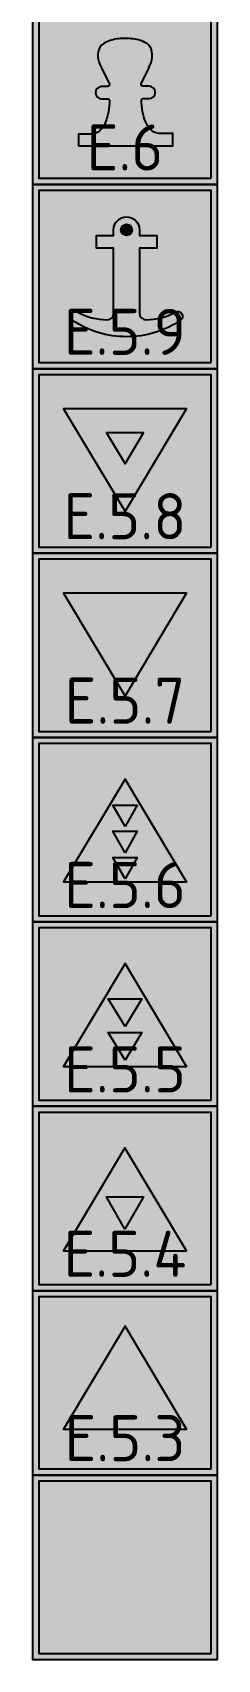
# Model space of a CAD drawing. Header units: metres. Extents: x -13 to 18, y 0 to 1289.
# Drawn here: x -5 to 5, y 930 to 1018.2 of the extents above; entities that cross this region are included whole.
import ezdxf
from ezdxf.enums import TextEntityAlignment as Align

# ---------------------------------------------------------------- set-up
doc = ezdxf.new("R2010")
doc.units = ezdxf.units.M
doc.styles.add('NLCS-ISO', font='NLCS-ISO.ttf')
doc.styles.add('Times New Roman', font='timesbd.ttf')

# ---------------------------------------------------------------- blocks, each defined once
blk = doc.blocks.new('SVV-VERKEERSTEKEN_E5_3-SO')
h = blk.add_hatch(color=7)
h.dxf.hatch_style = 1
h.paths.add_polyline_path([(5, 0), (5, 10), (-5, 10), (-5, 0)])
h = blk.add_hatch(color=146)
h.dxf.hatch_style = 1
h.paths.add_polyline_path([(4.670000000000016, 0.3300000000000125), (4.670000000000016, 9.669999999999987), (-4.670000000000016, 9.669999999999987), (-4.670000000000016, 0.3300000000000125)])
at = {"color": 146}
blk.add_lwpolyline([(5, 0), (5, 10), (-5, 10), (-5, 0)], close=True, dxfattribs=at)
at = {"color": 7}
blk.add_lwpolyline([(4.670000000000016, 0.3300000000000125), (4.670000000000016, 9.669999999999987), (-4.670000000000016, 9.669999999999987), (-4.670000000000016, 0.3300000000000125)], close=True, dxfattribs=at)
at = {"style": 'NLCS-ISO'}
blk.add_attdef('NR-RST', text='', height=2.5, dxfattribs=at).set_placement((0, 10), align=Align.BOTTOM_CENTER)
at = {"color": 7, "style": 'Times New Roman'}
blk.add_attdef('AANTAL-SCHEPEN', text='', height=3.5, dxfattribs=at).set_placement((0, 5), align=Align.MIDDLE_CENTER)
blk = doc.blocks.new('SVV-VERKEERSTEKEN_E5_4-SO')
h = blk.add_hatch(color=7)
h.dxf.hatch_style = 1
h.paths.add_polyline_path([(5, 0), (5, 10), (-5, 10), (-5, 0)])
h.paths.add_polyline_path([(4.670000000000016, 0.3300000000000125), (4.670000000000016, 9.669999999999987), (-4.670000000000016, 9.669999999999987), (-4.670000000000016, 0.3300000000000125)], flags=16)
h = blk.add_hatch(color=146)
h.dxf.hatch_style = 1
h.paths.add_polyline_path([(4.670000000000016, 9.669999999999987), (-4.670000000000016, 9.669999999999987), (-4.670000000000016, 0.3300000000000125), (4.670000000000016, 0.3300000000000125)])
h.paths.add_polyline_path([(3.33333333333394, 2.496666666666528), (0, 2.496666666666528), (-3.33333333333394, 2.496666666666528), (0, 8.080000000000013)], flags=16)
h = blk.add_hatch(color=7)
h.dxf.hatch_style = 1
h.paths.add_polyline_path([(0, 8.080000000000013), (-3.33333333333394, 2.496666666666528), (0, 2.496666666666528), (3.33333333333394, 2.496666666666528)])
at = {"color": 146}
blk.add_lwpolyline([(5, 0), (5, 10), (-5, 10), (-5, 0)], close=True, dxfattribs=at)
at = {"color": 7}
blk.add_lwpolyline([(4.670000000000016, 0.3300000000000125), (4.670000000000016, 9.669999999999987), (-4.670000000000016, 9.669999999999987), (-4.670000000000016, 0.3300000000000125)], close=True, dxfattribs=at)
at = {"color": 146, "linetype": 'Continuous'}
blk.add_lwpolyline([(0, 8.080000000000013), (0, 8.080000000000013), (-3.33333333333394, 2.496666666666528), (0, 2.496666666666528), (3.33333333333394, 2.496666666666528), (0, 8.080000000000013)], close=True, dxfattribs=at)
at = {"style": 'NLCS-ISO'}
blk.add_attdef('NR-RST', text='', height=2.5, dxfattribs=at).set_placement((0, 10), align=Align.BOTTOM_CENTER)
blk = doc.blocks.new('SVV-VERKEERSTEKEN_E5_5-SO')
h = blk.add_hatch(color=7)
h.dxf.hatch_style = 1
h.paths.add_polyline_path([(5, 0), (5, 10), (-5, 10), (-5, 0)])
h.paths.add_polyline_path([(4.670000000000016, 0.3300000000000125), (4.670000000000016, 9.669999999999987), (-4.670000000000016, 9.669999999999987), (-4.670000000000016, 0.3300000000000125)], flags=16)
h = blk.add_hatch(color=146)
h.dxf.hatch_style = 1
h.paths.add_polyline_path([(4.670000000000016, 9.669999999999987), (-4.670000000000016, 9.669999999999987), (-4.670000000000016, 0.3300000000000125), (4.670000000000016, 0.3300000000000125)])
h.paths.add_polyline_path([(3.33333333333303, 2.166666666666515), (-9.094947017729282e-13, 2.166666666666515), (-3.33333333333303, 2.166666666666515), (-9.094947017729282e-13, 7.75)], flags=16)
h.paths.add_polyline_path([(0.9999999999990905, 5.083333333333485), (-9.094947017729282e-13, 3.333333333333485), (-1.000000000000909, 5.083333333333485), (-9.094947017729282e-13, 5.083333333333485)], flags=0)
h = blk.add_hatch(color=7)
h.dxf.hatch_style = 1
h.paths.add_polyline_path([(-9.094947017729282e-13, 7.75), (-3.33333333333303, 2.166666666666515), (-9.094947017729282e-13, 2.166666666666515), (3.33333333333303, 2.166666666666515)])
h.paths.add_polyline_path([(-9.094947017729282e-13, 3.333333333333485), (-1.000000000000909, 5.083333333333485), (-9.094947017729282e-13, 5.083333333333485), (0.9999999999990905, 5.083333333333485)], flags=16)
h = blk.add_hatch(color=146)
h.dxf.hatch_style = 1
h.paths.add_polyline_path([(0.9999999999990905, 5.083333333333485), (-9.094947017729282e-13, 5.083333333333485), (-1.000000000000909, 5.083333333333485), (-9.094947017729282e-13, 3.333333333333485)])
at = {"color": 146}
blk.add_lwpolyline([(5, 0), (5, 10), (-5, 10), (-5, 0)], close=True, dxfattribs=at)
at = {"color": 7}
blk.add_lwpolyline([(4.670000000000016, 0.3300000000000125), (4.670000000000016, 9.669999999999987), (-4.670000000000016, 9.669999999999987), (-4.670000000000016, 0.3300000000000125)], close=True, dxfattribs=at)
at = {"color": 146, "linetype": 'Continuous'}
for points in [[(-9.094947017729282e-13, 7.75), (-9.094947017729282e-13, 7.75), (-3.33333333333303, 2.166666666666515), (-9.094947017729282e-13, 2.166666666666515), (3.33333333333303, 2.166666666666515), (-9.094947017729282e-13, 7.75)], [(-9.094947017729282e-13, 3.333333333333485), (-1.000000000000909, 5.083333333333485), (-9.094947017729282e-13, 5.083333333333485), (0.9999999999990905, 5.083333333333485)]]:
    blk.add_lwpolyline(points, close=True, dxfattribs=at)
at = {"style": 'NLCS-ISO'}
blk.add_attdef('NR-RST', text='', height=2.5, dxfattribs=at).set_placement((0, 10), align=Align.BOTTOM_CENTER)
blk = doc.blocks.new('SVV-VERKEERSTEKEN_E5_6-SO')
h = blk.add_hatch(color=7)
h.dxf.hatch_style = 1
h.paths.add_polyline_path([(5, 0), (5, 10), (-5, 10), (-5, 0)])
h.paths.add_polyline_path([(4.670000000000016, 0.3300000000000125), (4.670000000000016, 9.669999999999987), (-4.670000000000016, 9.669999999999987), (-4.670000000000016, 0.3300000000000125)], flags=16)
h = blk.add_hatch(color=146)
h.dxf.hatch_style = 1
h.paths.add_polyline_path([(4.670000000000016, 9.669999999999987), (-4.670000000000016, 9.669999999999987), (-4.670000000000016, 0.3300000000000125), (4.670000000000016, 0.3300000000000125)])
h.paths.add_polyline_path([(3.33333333333394, 2.166666666666515), (0, 2.166666666666515), (-3.33333333333394, 2.166666666666515), (0, 7.75)], flags=16)
h.paths.add_polyline_path([(0.9166666666660603, 5.833333333333485), (0, 4.333333333333485), (-0.9166666666660603, 5.833333333333485), (0, 5.833333333333485)], flags=0)
h.paths.add_polyline_path([(0.9166666666660603, 4), (0, 2.5), (-0.9166666666660603, 4), (0, 4)], flags=0)
at = {"linetype": 'Continuous'}
h = blk.add_hatch(color=7, dxfattribs=at)
h.dxf.hatch_style = 1
h.paths.add_polyline_path([(2.775557561562891e-17, 7.75), (-3.33333333333394, 2.166666666666515), (0, 2.166666666666515), (3.33333333333394, 2.166666666666515)])
h.paths.add_polyline_path([(0.9166666666660603, 5.833333333333485), (2.775557561562891e-17, 4.333333333333485), (-0.9166666666660603, 5.833333333333485), (0, 5.833333333333485)], flags=16)
h.paths.add_polyline_path([(0.9166666666660601, 4), (0, 2.5), (-0.9166666666660603, 4), (0, 4)], flags=16)
h = blk.add_hatch(color=146, dxfattribs=at)
h.dxf.hatch_style = 1
h.paths.add_polyline_path([(-0.9166666666660603, 5.833333333333485), (-2.775557561562891e-17, 4.333333333333485), (0.9166666666660603, 5.833333333333485), (0, 5.833333333333485)])
h.paths.add_polyline_path([(-0.9166666666660603, 4), (1.387778780781446e-16, 2.5), (0.9166666666660606, 4), (0, 4)])
at = {"color": 146}
blk.add_lwpolyline([(5, 0), (5, 10), (-5, 10), (-5, 0)], close=True, dxfattribs=at)
at = {"color": 7}
blk.add_lwpolyline([(4.670000000000016, 0.3300000000000125), (4.670000000000016, 9.669999999999987), (-4.670000000000016, 9.669999999999987), (-4.670000000000016, 0.3300000000000125)], close=True, dxfattribs=at)
at = {"color": 146, "linetype": 'Continuous'}
for points in [[(0, 7.75), (0, 7.75), (-3.33333333333394, 2.166666666666515), (0, 2.166666666666515), (3.33333333333394, 2.166666666666515), (0, 7.75)], [(0, 4.333333333333485), (-0.9166666666660603, 5.833333333333485), (0, 5.833333333333485), (0.9166666666660603, 5.833333333333485)], [(0, 2.5), (-0.9166666666660603, 4), (0, 4), (0.9166666666660603, 4)]]:
    blk.add_lwpolyline(points, close=True, dxfattribs=at)
at = {"style": 'NLCS-ISO'}
blk.add_attdef('NR-RST', text='', height=2.5, dxfattribs=at).set_placement((0, 10), align=Align.BOTTOM_CENTER)
blk = doc.blocks.new('SVV-VERKEERSTEKEN_E5_7-SO')
h = blk.add_hatch(color=7)
h.dxf.hatch_style = 1
h.paths.add_polyline_path([(5, 0), (5, 10), (-5, 10), (-5, 0)])
h.paths.add_polyline_path([(4.670000000000016, 0.3300000000000125), (4.670000000000016, 9.669999999999987), (-4.670000000000016, 9.669999999999987), (-4.670000000000016, 0.3300000000000125)], flags=16)
h = blk.add_hatch(color=146)
h.dxf.hatch_style = 1
h.paths.add_polyline_path([(4.670000000000016, 9.669999999999987), (-4.670000000000016, 9.669999999999987), (-4.670000000000016, 0.3300000000000125), (4.670000000000016, 0.3300000000000125)])
h.paths.add_polyline_path([(3.33333333333394, 2.166666666666515), (0, 2.166666666666515), (-3.33333333333394, 2.166666666666515), (0, 7.75)], flags=16)
h.paths.add_polyline_path([(0.6666666666660603, 6.333333333333485), (0, 5.166666666666515), (-0.6666666666660603, 6.333333333333485), (0, 6.333333333333485)], flags=0)
h.paths.add_polyline_path([(0.6666666666660603, 4.916666666666515), (0, 3.75), (-0.6666666666660603, 4.916666666666515), (0, 4.916666666666515)], flags=0)
h.paths.add_polyline_path([(0.6666666666660603, 3.5), (0, 2.333333333333485), (-0.6666666666660603, 3.5), (0, 3.5)], flags=0)
h = blk.add_hatch(color=7)
h.dxf.hatch_style = 1
h.paths.add_polyline_path([(0, 7.75), (-3.33333333333394, 2.166666666666515), (0, 2.166666666666515), (3.33333333333394, 2.166666666666515)])
h.paths.add_polyline_path([(0, 2.333333333333485), (-0.6666666666660603, 3.5), (0, 3.5), (0.6666666666660603, 3.5)], flags=16)
h.paths.add_polyline_path([(0, 3.75), (-0.6666666666660603, 4.916666666666515), (0, 4.916666666666515), (0.6666666666660603, 4.916666666666515)], flags=16)
h.paths.add_polyline_path([(0, 5.166666666666515), (-0.6666666666660603, 6.333333333333485), (0, 6.333333333333485), (0.6666666666660603, 6.333333333333485)], flags=16)
at = {"linetype": 'Continuous'}
h = blk.add_hatch(color=146, dxfattribs=at)
h.dxf.hatch_style = 1
h.paths.add_polyline_path([(-5.551115123125783e-17, 5.166666666666515), (0.6666666666660603, 6.333333333333485), (0, 6.333333333333485), (-0.6666666666660603, 6.333333333333485)])
h.paths.add_polyline_path([(0.6666666666660604, 4.916666666666515), (0, 4.916666666666515), (-0.6666666666660602, 4.916666666666515), (5.551115123125783e-17, 3.75)])
h.paths.add_polyline_path([(-0.6666666666660604, 3.5), (-1.110223024625157e-16, 2.333333333333485), (0.6666666666660607, 3.5), (0, 3.5)])
at = {"color": 146}
blk.add_lwpolyline([(5, 0), (5, 10), (-5, 10), (-5, 0)], close=True, dxfattribs=at)
at = {"color": 7}
blk.add_lwpolyline([(4.670000000000016, 0.3300000000000125), (4.670000000000016, 9.669999999999987), (-4.670000000000016, 9.669999999999987), (-4.670000000000016, 0.3300000000000125)], close=True, dxfattribs=at)
at = {"color": 146, "linetype": 'Continuous'}
for points in [[(0, 7.75), (0, 7.75), (-3.33333333333394, 2.166666666666515), (0, 2.166666666666515), (3.33333333333394, 2.166666666666515), (0, 7.75)], [(0, 5.166666666666515), (-0.6666666666660603, 6.333333333333485), (0, 6.333333333333485), (0.6666666666660603, 6.333333333333485)], [(0, 3.75), (-0.6666666666660603, 4.916666666666515), (0, 4.916666666666515), (0.6666666666660603, 4.916666666666515)], [(0, 2.333333333333485), (-0.6666666666660603, 3.5), (0, 3.5), (0.6666666666660603, 3.5)]]:
    blk.add_lwpolyline(points, close=True, dxfattribs=at)
at = {"style": 'NLCS-ISO'}
blk.add_attdef('NR-RST', text='', height=2.5, dxfattribs=at).set_placement((0, 10), align=Align.BOTTOM_CENTER)
blk = doc.blocks.new('SVV-VERKEERSTEKEN_E5_8-SO')
h = blk.add_hatch(color=7)
h.dxf.hatch_style = 1
h.paths.add_polyline_path([(5, 0), (5, 10), (-5, 10), (-5, 0)])
h.paths.add_polyline_path([(4.670000000000016, 0.3300000000000125), (4.670000000000016, 9.669999999999987), (-4.670000000000016, 9.669999999999987), (-4.670000000000016, 0.3300000000000125)], flags=16)
h = blk.add_hatch(color=146)
h.dxf.hatch_style = 1
h.paths.add_polyline_path([(4.670000000000016, 9.669999999999987), (-4.670000000000016, 9.669999999999987), (-4.670000000000016, 0.3300000000000125), (4.670000000000016, 0.3300000000000125)])
h.paths.add_polyline_path([(0, 2.25), (-3.33333333333394, 7.833333333333485), (0, 7.833333333333485), (3.33333333333394, 7.833333333333485)], flags=16)
h = blk.add_hatch(color=7)
h.dxf.hatch_style = 1
h.paths.add_polyline_path([(3.33333333333394, 7.833333333333485), (0, 7.833333333333485), (-3.33333333333394, 7.833333333333485), (0, 2.25)])
at = {"color": 146}
blk.add_lwpolyline([(5, 0), (5, 10), (-5, 10), (-5, 0)], close=True, dxfattribs=at)
at = {"color": 7}
blk.add_lwpolyline([(4.670000000000016, 0.3300000000000125), (4.670000000000016, 9.669999999999987), (-4.670000000000016, 9.669999999999987), (-4.670000000000016, 0.3300000000000125)], close=True, dxfattribs=at)
at = {"color": 146, "linetype": 'Continuous'}
blk.add_lwpolyline([(0, 2.25), (0, 2.25), (3.33333333333394, 7.833333333333485), (0, 7.833333333333485), (-3.33333333333394, 7.833333333333485), (0, 2.25)], close=True, dxfattribs=at)
at = {"style": 'NLCS-ISO'}
blk.add_attdef('NR-RST', text='', height=2.5, dxfattribs=at).set_placement((0, 10), align=Align.BOTTOM_CENTER)
blk = doc.blocks.new('SVV-VERKEERSTEKEN_E5_9-SO')
h = blk.add_hatch(color=7)
h.dxf.hatch_style = 1
h.paths.add_polyline_path([(5, 0), (5, 10), (-5, 10), (-5, 0)])
h.paths.add_polyline_path([(4.670000000000016, 0.3300000000000125), (4.670000000000016, 9.669999999999987), (-4.670000000000016, 9.669999999999987), (-4.670000000000016, 0.3300000000000125)], flags=16)
h = blk.add_hatch(color=146)
h.dxf.hatch_style = 1
h.paths.add_polyline_path([(4.670000000000016, 9.669999999999987), (-4.670000000000016, 9.669999999999987), (-4.670000000000016, 0.3300000000000125), (4.670000000000016, 0.3300000000000125)])
h.paths.add_polyline_path([(0, 2.25), (-3.33333333333394, 7.833333333333485), (0, 7.833333333333485), (3.33333333333394, 7.833333333333485)], flags=16)
h.paths.add_polyline_path([(0, 4.848713636550656), (-1.000000258758519, 6.523714069970083), (0, 6.523714069970083), (1.000000258758519, 6.523714069970083)], flags=0)
h = blk.add_hatch(color=7)
h.dxf.hatch_style = 1
h.paths.add_polyline_path([(3.33333333333394, 7.833333333333485), (0, 7.833333333333485), (-3.33333333333394, 7.833333333333485), (0, 2.25)])
h.paths.add_polyline_path([(1.000000258758519, 6.523714069970083), (0, 4.848713636550656), (-1.000000258758519, 6.523714069970083), (0, 6.523714069970083)], flags=16)
h = blk.add_hatch(color=146)
h.dxf.hatch_style = 1
h.paths.add_polyline_path([(1.000000258758519, 6.523714069970083), (0, 6.523714069970083), (-1.000000258758519, 6.523714069970083), (0, 4.848713636550656)])
at = {"color": 146}
blk.add_lwpolyline([(5, 0), (5, 10), (-5, 10), (-5, 0)], close=True, dxfattribs=at)
at = {"color": 7}
blk.add_lwpolyline([(4.670000000000016, 0.3300000000000125), (4.670000000000016, 9.669999999999987), (-4.670000000000016, 9.669999999999987), (-4.670000000000016, 0.3300000000000125)], close=True, dxfattribs=at)
at = {"color": 146, "linetype": 'Continuous'}
for points in [[(0, 2.25), (0, 2.25), (3.33333333333394, 7.833333333333485), (0, 7.833333333333485), (-3.33333333333394, 7.833333333333485), (0, 2.25)], [(0, 4.848713636550656), (1.000000258758519, 6.523714069970083), (0, 6.523714069970083), (-1.000000258758519, 6.523714069970083)]]:
    blk.add_lwpolyline(points, close=True, dxfattribs=at)
at = {"style": 'NLCS-ISO'}
blk.add_attdef('NR-RST', text='', height=2.5, dxfattribs=at).set_placement((0, 10), align=Align.BOTTOM_CENTER)
blk = doc.blocks.new('SVV-VERKEERSTEKEN_E6-SO')
h = blk.add_hatch(color=7)
h.dxf.hatch_style = 1
h.paths.add_polyline_path([(5, 0), (5, 10), (-5, 10), (-5, 0)])
h.paths.add_polyline_path([(4.670000000000016, 0.3300000000000125), (4.670000000000016, 9.669999999999987), (-4.670000000000016, 9.669999999999987), (-4.670000000000016, 0.3300000000000125)], flags=16)
h = blk.add_hatch(color=146)
h.dxf.hatch_style = 1
h.paths.add_polyline_path([(4.670000000000016, 9.669999999999987), (-4.670000000000016, 9.669999999999987), (-4.670000000000016, 0.3300000000000125), (4.670000000000016, 0.3300000000000125)])
h.paths.add_polyline_path([(1.71424963444025, 6.531533037859276), (0.7826223194323916, 6.531533037859333), (0.7826223194323916, 3.009359198341912, 0.4126606215796422), (1.130765584757626, 2.659364123324622, 0.1316163119276248), (2.721200708427887, 3.07636876605352, -0.9616303816179338), (3.001286548341994, 2.62689978381357, -0.1515514538883416), (0.08262231943243137, 1.738205221604687, -0.1515514538883311), (-2.836041909477188, 2.626899783813514, -0.9616303816179469), (-2.555956069563052, 3.07636876605352, 0.1316163119276203), (-0.9655209458928198, 2.659364123324622, 0.4126606215796397), (-0.6173776805675857, 3.009359198341883), (-0.6173776805675288, 6.531533037859276), (-1.549004995575444, 6.531533037859276), (-1.549004995575444, 7.231533037859265), (-0.6173776805675857, 7.231533037859265), (-0.6173776805675857, 7.532001790278684, -1), (0.7826223194323916, 7.532001790278542), (0.7826223194323347, 7.231533037859265), (1.71424963444025, 7.231533037859265)], flags=16)
h.paths.add_polyline_path([(-0.2178464329870167, 7.532001790278684, -1), (0.3830910718518226, 7.532001790278684, -1)], flags=0)
h = blk.add_hatch(color=7)
h.dxf.hatch_style = 1
h.paths.add_polyline_path([(0.08262231943240295, 1.738205221604687, 0.151551453888343), (3.001286548341992, 2.626899783813559, 0.9616303816178974), (2.721200708427875, 3.076368766053521, -0.1316163119276249), (1.13076558475763, 2.659364123324623, -0.4126606215796424), (0.7826223194323916, 3.009359198341899), (0.7826223194323914, 6.531533037859333), (1.71424963444025, 6.531533037859276), (1.71424963444025, 7.231533037859265), (0.7826223194323348, 7.231533037859266), (0.7826223194323916, 7.532001790278552, 1), (-0.6173776805675857, 7.532001790278619), (-0.6173776805675857, 7.231533037859265), (-1.549004995575444, 7.231533037859265), (-1.549004995575444, 6.531533037859276), (-0.6173776805675288, 6.531533037859276), (-0.6173776805675857, 3.009359198341885, -0.4126606215796398), (-0.9655209458928177, 2.659364123324623, -0.13161631192762), (-2.555956069563059, 3.076368766053515, 0.9616303816179469), (-2.836041909477191, 2.626899783813506, 0.1515514538883296)])
h.paths.add_polyline_path([(-0.2178464329870167, 7.532001790278684, -1), (0.3830910718518226, 7.532001790278684, -1)], flags=16)
h = blk.add_hatch(color=146)
h.dxf.hatch_style = 1
h.paths.add_polyline_path([(0.3830910718518226, 7.532001790278684, 1), (-0.2178464329870167, 7.532001790278684, 1)])
at = {"color": 146}
blk.add_lwpolyline([(5, 0), (5, 10), (-5, 10), (-5, 0)], close=True, dxfattribs=at)
at = {"color": 7}
blk.add_lwpolyline([(4.670000000000016, 0.3300000000000125), (4.670000000000016, 9.669999999999987), (-4.670000000000016, 9.669999999999987), (-4.670000000000016, 0.3300000000000125)], close=True, dxfattribs=at)
at = {"color": 146, "flags": 128}
blk.add_lwpolyline([(-0.9655209458930472, 2.659364123324622, 0.4126606215798307), (-0.6173776805675857, 3.009359198341883), (-0.6173776805675288, 6.531533037859276), (-1.549004995575444, 6.531533037859276), (-1.549004995575444, 7.231533037859265), (-0.6173776805675857, 7.231533037859265), (-0.6173776805675857, 7.532001790278684, -0.9999999999999999), (0.7826223194323916, 7.532001790278684), (0.7826223194323347, 7.231533037859265), (1.71424963444025, 7.231533037859265), (1.71424963444025, 6.531533037859276), (0.7826223194323916, 6.531533037859333), (0.7826223194323916, 3.009359198341883, 0.4126606215798158), (1.130765584757853, 2.659364123324622, 0.1316163119275977), (2.721200708427773, 3.076368766053463, -0.9616303816181698), (3.001286548341966, 2.626899783813542, -0.1515514538883415), (0.08262231943240295, 1.738205221604687, -0.1515514538883277), (-2.83604190947716, 2.626899783813485, -0.9616303816181743), (-2.555956069562967, 3.076368766053463, 0.1316163119275931)], format="xyb", close=True, dxfattribs=at)
at = {"color": 146}
blk.add_circle((0.08262231943240295, 7.532001790278684), 0.3004687524194196, dxfattribs=at)
at = {"style": 'NLCS-ISO'}
blk.add_attdef('NR-RST', text='', height=2.5, dxfattribs=at).set_placement((0, 10), align=Align.BOTTOM_CENTER)
blk = doc.blocks.new('SVV-VERKEERSTEKEN_E7-SO')
h = blk.add_hatch(color=7)
h.dxf.hatch_style = 1
h.paths.add_polyline_path([(5, 0), (5, 10), (-5, 10), (-5, 0)])
h.paths.add_polyline_path([(4.670000000000016, 0.3300000000000125), (4.670000000000016, 9.669999999999987), (-4.670000000000016, 9.669999999999987), (-4.670000000000016, 0.3300000000000125)], flags=16)
h = blk.add_hatch(color=146)
h.dxf.hatch_style = 1
h.paths.add_polyline_path([(4.670000000000016, 9.669999999999987), (-4.670000000000016, 9.669999999999987), (-4.670000000000016, 0.3300000000000125), (4.670000000000016, 0.3300000000000125)])
h.paths.add_polyline_path([(1.410126588986401, 6.606922996256543, -0.0258090694676181), (1.209289867390623, 6.141099145787166), (0.877223544914159, 5.468617207487114, 0.5488861688663469), (0.9701760391000107, 5.322578598977998), (1.303509372432018, 5.322578598977998, -1), (1.303509372432018, 4.655911932291929), (0.970176039103535, 4.655911932291929, 0.4056872451344393), (0.8901337520073866, 4.571589953382471, 0.04452770610376268), (0.9534179406512919, 3.943574500110287, 0.04961477817545515), (1.113824833916851, 3.403230844962593, 0.0807126057469874), (1.355761832346957, 3.007555646829928, 0.2186166146667106), (1.916666666658699, 2.75), (2.583333333328483, 2.75), (2.583333333328483, 2.083333333313931), (-2.511695005305228, 2.083333333313931), (-2.511695005305228, 2.714797410706524), (-1.845091985092836, 2.724009242723412, 0.2186166146589008), (-1.287799539203746, 2.989290742460781, 0.08071260576709172), (-1.051352978521408, 3.388271190248503, 0.04961477810932501), (-0.8984277318768363, 3.9307797202828, 0.04452770615212247), (-0.8438273441133788, 4.55960966273642, 0.4295462657052846), (-0.9318048778214347, 4.642723925140302), (-1.258328639611335, 4.638211671320789, -1), (-1.267540471642747, 5.304814691538326), (-0.9342389614552644, 5.309420607576897, 0.5629681535800989), (-0.8453223277967936, 5.460660535058139), (-1.184640072426163, 6.124558996133374, -0.02580906945326853), (-1.391894256676039, 6.587563263063487, -0.1386696181772886), (-1.448027285328266, 7.184931728157522, -0.2367138678037387), (-1.068745321580394, 7.687221626714773, -0.087367514971793), (-0.3568974907408915, 7.895676803661729, -0.02592343520592705), (0, 7.916666666686069, -0.0259234352439186), (0.3571534510249137, 7.900610327083342, -0.08736751491033103), (1.071813702601077, 7.702011185312699, -0.2367138678333687), (1.45799997171423, 7.205010062744492, -0.1386696181486097)], flags=16)
h = blk.add_hatch(color=7)
h.dxf.hatch_style = 1
edge = h.paths.add_edge_path()
edge.add_line((-2.511695005305228, 2.083333333313931), (2.583333333328483, 2.083333333313931))
edge.add_line((2.583333333328483, 2.083333333313931), (2.583333333328483, 2.75))
edge.add_line((2.583333333328483, 2.75), (1.916666666671517, 2.75))
edge.add_arc((1.916666666658712, 3.489547257179405), 0.7395472571794048, 220.6728253610496, 270.00000000099203, ccw=False)
edge.add_arc((2.452377496822037, 3.949889386390885), 1.445876478917567, 202.2148709168211, 220.6728253606474, ccw=False)
edge.add_arc((3.749614236913501, 4.479674701438913), 2.847124365582759, 190.8533178752127, 202.214870916317, ccw=False)
edge.add_arc((4.440766220213313, 4.612185683550936), 3.550864533826378, 180.6550558758152, 190.8533178746801, ccw=False)
edge.add_arc((0.9735652368611389, 4.572543857250869), 0.08343693784824553, 92.32798773124608, 180.6550558757968, ccw=False)
edge.add_line((0.970176039103535, 4.655911932291929), (1.303509372432018, 4.655911932291929))
edge.add_arc((1.303509372432018, 4.989245265634963), 0.3333333333430346, 270, 450)
edge.add_line((1.303509372432018, 5.322578598977998), (0.970176039103535, 5.322578598977998))
edge.add_arc((0.9701760391000037, 5.425179690759757), 0.102601091781759, 154.9529028389134, 270.000000001972, ccw=False)
edge.add_line((0.877223544914159, 5.468617207487114), (1.209289867430925, 6.141099145868793))
edge.add_arc((-3.199496976099723, 8.318123613390364), 4.916994708546728, 333.7202002872885, 339.6338904814275)
edge.add_arc((0.3765383862483682, 6.990615231731857), 1.102508187907595, 339.6338904803041, 371.2132377181326)
edge.add_arc((0.7694221020275203, 7.068502637982913), 0.7019784609497194, 11.21323772102855, 64.48353314813924)
edge.add_arc((0.1505347844407615, 5.771937505943622), 2.138676986559667, 64.48353314352384, 84.4559785412896)
edge.add_arc((0.02383691963562293, 4.466642559626218), 3.450106453144865, 84.45597854160397, 90.39586191793566)
edge.add_arc((0.02383691966251275, 4.46664255961799), 3.450106453153278, 90.39586191838124, 96.33574529471292)
edge.add_arc((-0.12088508573698, 5.770062210748888), 2.138676986578334, 96.33574530036282, 116.3081906981286)
edge.add_arc((-0.7576289287144377, 7.057951931152966), 0.7019784609675516, 116.3081906936306, 169.5784861207413)
edge.add_arc((-0.3637064929047293, 6.985500728951402), 1.102508187872691, 169.5784861212376, 201.1578333590661)
edge.add_arc((3.193644289977413, 8.362295129443199), 4.916994708192006, 201.1578333596829, 207.071523553822)
edge.add_line((-1.184640072358889, 6.124558996001724), (-0.8433132661157288, 5.456729667959735))
edge.add_arc((-0.935656677497545, 5.412011904063269), 0.1026010917755332, -89.2082761668496, 25.83882099620888, ccw=False)
edge.add_line((-0.9342389614757849, 5.309420607576612), (-1.267540471599204, 5.304814691538922))
edge.add_arc((-1.262934555590618, 4.971513181430055), 0.3333333333213613, 90.79172383963595, 270.7917238396359)
edge.add_line((-1.258328639582032, 4.638211671321187), (-0.9250271294586128, 4.642817587300669))
edge.add_arc((-0.9272640445930538, 4.559410640302548), 0.08343693784449539, 0.1366679660582122, 88.46373611060858, ccw=False)
edge.add_arc((-4.394681775970859, 4.551139772541188), 3.550864533501935, -10.061594036168913, 0.1366679626959808, ccw=False)
edge.add_arc((-3.701764773678112, 4.42819160506486), 2.847124365576191, 338.5768529249481, 349.93840596605247, ccw=False)
edge.add_arc((-2.397331440431618, 3.916381758953843), 1.445876479061909, 320.1188984794325, 338.57685292325885, ccw=False)
edge.add_arc((-1.855310862745882, 3.463485895598552), 0.739547257183674, 270.79172384116, 320.1188984811024, ccw=False)
edge.add_line((-1.845091985072941, 2.724009242723696), (-2.511695005305228, 2.714797410706524))
edge.add_line((-2.511695005305228, 2.714797410706524), (-2.511695005305228, 2.083333333313931))
at = {"color": 146}
blk.add_lwpolyline([(5, 0), (5, 10), (-5, 10), (-5, 0)], close=True, dxfattribs=at)
at = {"color": 7}
blk.add_lwpolyline([(4.670000000000016, 0.3300000000000125), (4.670000000000016, 9.669999999999987), (-4.670000000000016, 9.669999999999987), (-4.670000000000016, 0.3300000000000125)], close=True, dxfattribs=at)
at = {"color": 146}
blk.add_lwpolyline([(-2.511695005305228, 2.083333333313931), (2.583333333328483, 2.083333333313931), (2.583333333328483, 2.75), (1.916666666671517, 2.75, -0.2186166146674817), (1.355761832353892, 3.007555646821856, -0.0807126057443391), (1.113824833926628, 3.403230844938662, -0.04961477816597652), (0.9534179406764451, 3.94357449997915, -0.04452770611318436), (0.8901337520073866, 4.5715899533825, -0.4056872451343405), (0.970176039103535, 4.655911932291929), (1.303509372432018, 4.655911932291929, 0.9999999999999999), (1.303509372432018, 5.322578598977998), (0.970176039103535, 5.322578598977998, -0.5488861688775455), (0.877223544914159, 5.468617207487114), (1.209289867430925, 6.141099145868793, 0.02580906946156874), (1.410126588976709, 6.606922996230423, 0.1386696181776213), (1.457999971695244, 7.205010062840302, 0.2367138678282962), (1.071813702525105, 7.702011185348965, 0.08736751489678017), (0.3571534510556376, 7.900610327080358, 0.02592343524615695), (0, 7.916666666686069, 0.02592343524615695), (-0.3568974912923295, 7.895676803600509, 0.08736751489678017), (-1.068745321506867, 7.687221626751125, 0.2367138678282962), (-1.448027285325225, 7.184931728173979, 0.1386696181776213), (-1.391894256681553, 6.587563263077755, 0.02580906946156874), (-1.184640072358889, 6.124558996001724), (-0.8433132661157288, 5.456729667959735, -0.5488861688775455), (-0.9342389614757849, 5.309420607576612), (-1.267540471599204, 5.304814691538922, 0.9999999999999999), (-1.258328639582032, 4.638211671321187), (-0.9250271294586128, 4.642817587300669, -0.4056872451343405), (-0.8438273441133788, 4.559609662741423, -0.04452770611318436), (-0.8984277317795204, 3.930779720831197, -0.04961477816597652), (-1.051352978553041, 3.38827119016787, -0.0807126057443391), (-1.287799539175467, 2.989290742494632, -0.2186166146674817), (-1.845091985072941, 2.724009242723696), (-2.511695005305228, 2.714797410706524)], format="xyb", close=True, dxfattribs=at)
at = {"style": 'NLCS-ISO'}
blk.add_attdef('NR-RST', text='', height=2.5, dxfattribs=at).set_placement((0, 10), align=Align.BOTTOM_CENTER)

msp = doc.modelspace()

# ---------------------------------------------------------------- block references
for name, p, values in [('SVV-VERKEERSTEKEN_E7-SO', (0, 1010), {'NR-RST': 'E.7'}), ('SVV-VERKEERSTEKEN_E6-SO', (0, 1000), {'NR-RST': 'E.6'}), ('SVV-VERKEERSTEKEN_E5_9-SO', (0, 990), {'NR-RST': 'E.5.9'}), ('SVV-VERKEERSTEKEN_E5_8-SO', (0, 980), {'NR-RST': 'E.5.8'}), ('SVV-VERKEERSTEKEN_E5_7-SO', (0, 970), {'NR-RST': 'E.5.7'}), ('SVV-VERKEERSTEKEN_E5_6-SO', (0, 960), {'NR-RST': 'E.5.6'}), ('SVV-VERKEERSTEKEN_E5_5-SO', (0, 950), {'NR-RST': 'E.5.5'}), ('SVV-VERKEERSTEKEN_E5_4-SO', (0, 940), {'NR-RST': 'E.5.4'}), ('SVV-VERKEERSTEKEN_E5_3-SO', (0, 930), {'NR-RST': 'E.5.3'})]:
    msp.add_blockref(name, p).add_auto_attribs(values)

doc.saveas('drawing.dxf')
